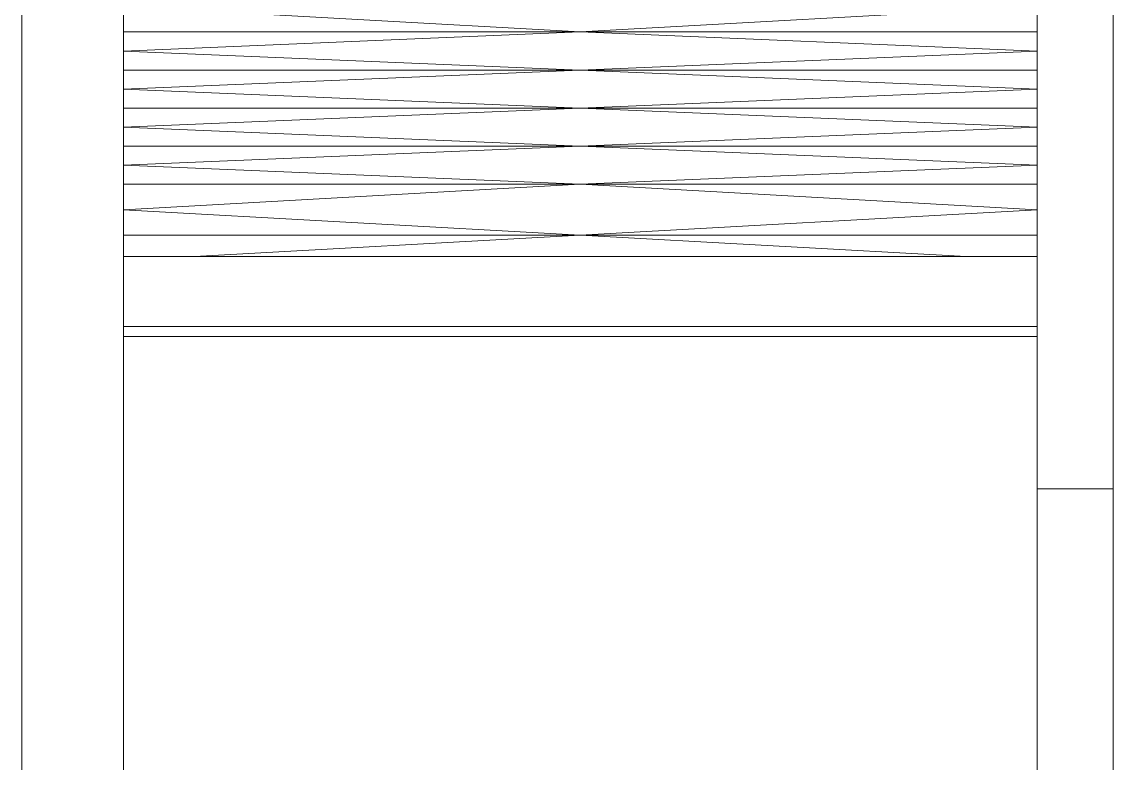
# Model space of a CAD drawing. Header units: millimetres. Extents: x -5300 to 98858, y -5196 to 93886.
# Drawn here: x -2300 to -150, y 45060 to 46520 of the extents above; entities that cross this region are included whole.
import ezdxf

# ---------------------------------------------------------------- set-up
doc = ezdxf.new("R2010")
doc.units = ezdxf.units.MM
doc.layers.add('Генплан', color=7, linetype='Continuous', lineweight=9)
for name, color, linetype, lineweight, true_color in [('Лестницы', 7, 'Continuous', 18, 0x7f7f7f), ('Перекрытия', 7, 'Continuous', 18, 0x7f7f7f), ('Стены', 7, 'Continuous', 18, 0x7f7f7f)]:
    doc.layers.add(name, color=color, linetype=linetype, lineweight=lineweight, true_color=true_color)

# ---------------------------------------------------------------- blocks, each defined once
blk = doc.blocks.new('ПЕР-003 - ПЕР-003-240210-Подвал')
at = {"layer": 'Перекрытия', "color": 254, "true_color": 0xd4d4d4}
for p, q in [((-150, 89650), (-150, 36650)), ((-150, 36650), (-150, 89650))]:
    blk.add_line(p, q, dxfattribs=at)
blk = doc.blocks.new('СТН-01 - СТН-01-240558-Подвал')
at = {"layer": 'Стены', "color": 254, "true_color": 0xd4d4d4}
for p, q in [((-300, 79900), (-300, 45600)), ((-300, 79400), (-300, 43700)), ((-300, 43700), (-300, 79400)), ((-300, 44000), (-300, 45600)), ((-300, 45600), (-300, 45600)), ((-300, 45600), (-300, 44000)), ((-150, 45600), (-300, 45600)), ((-300, 45600), (-300, 45600)), ((-300, 45600), (-150, 45600)), ((-300, 45600), (-150, 45600))]:
    blk.add_line(p, q, dxfattribs=at)
blk = doc.blocks.new('СТН-01 - СТН-01-240562-Подвал')
blk.add_blockref('СТН-01 - СТН-01-240558-Подвал', (0, 0))
blk = doc.blocks.new('ЛК1-Лм1 - ЛК1-Лм1-248748-Подвал')
at = {"layer": 'Лестницы', "color": 254, "true_color": 0xd4d4d4}
for p, q in [((-2100, 46500), (-2100, 46800)), ((-2100, 46800), (-2100, 46500)), ((-300, 46800), (-300, 46500)), ((-300, 46500), (-300, 46800)), ((-2100, 46550), (-2100, 46500)), ((-2100, 46500), (-2100, 46550)), ((-2100, 46550), (-1200, 46500)), ((-1200, 46500), (-2100, 46550)), ((-1200, 46500), (-300, 46550)), ((-300, 46550), (-1200, 46500)), ((-300, 46500), (-300, 46550)), ((-300, 46550), (-300, 46500)), ((-2100, 46500), (-2100, 46462.5)), ((-2100, 46200), (-2100, 46500)), ((-2100, 46500), (-2100, 46500)), ((-1200, 46500), (-2100, 46500)), ((-2100, 46462.5), (-2100, 46500)), ((-2100, 46500), (-1200, 46500)), ((-1200, 46500), (-2100, 46462.5)), ((-300, 46500), (-2100, 46500)), ((-2100, 46500), (-2100, 46200)), ((-2100, 46500), (-300, 46500)), ((-300, 46500), (-2100, 46500)), ((-2100, 46500), (-2100, 46500)), ((-2100, 46500), (-300, 46500)), ((-2100, 46462.5), (-1200, 46500)), ((-300, 46462.5), (-1200, 46500)), ((-1200, 46500), (-300, 46500)), ((-300, 46500), (-1200, 46500)), ((-1200, 46500), (-300, 46462.5)), ((-300, 46500), (-300, 46500)), ((-300, 46500), (-300, 46200)), ((-300, 46462.5), (-300, 46500)), ((-300, 46200), (-300, 46500)), ((-300, 46500), (-300, 46500)), ((-300, 46500), (-300, 46462.5)), ((-2100, 46462.5), (-2100, 46425)), ((-2100, 46425), (-2100, 46462.5)), ((-2100, 46462.5), (-1200, 46425)), ((-1200, 46425), (-2100, 46462.5)), ((-1200, 46425), (-300, 46462.5)), ((-300, 46462.5), (-1200, 46425)), ((-300, 46425), (-300, 46462.5)), ((-300, 46462.5), (-300, 46425)), ((-2100, 46425), (-2100, 46387.5)), ((-1200, 46425), (-2100, 46425)), ((-2100, 46387.5), (-2100, 46425)), ((-2100, 46425), (-1200, 46425)), ((-1200, 46425), (-2100, 46387.5)), ((-2100, 46387.5), (-1200, 46425)), ((-300, 46387.5), (-1200, 46425)), ((-1200, 46425), (-300, 46425)), ((-300, 46425), (-1200, 46425)), ((-1200, 46425), (-300, 46387.5)), ((-300, 46387.5), (-300, 46425)), ((-300, 46425), (-300, 46387.5)), ((-2100, 46387.5), (-2100, 46350)), ((-2100, 46350), (-2100, 46387.5)), ((-2100, 46387.5), (-1200, 46350)), ((-1200, 46350), (-2100, 46387.5)), ((-1200, 46350), (-300, 46387.5)), ((-300, 46387.5), (-1200, 46350)), ((-300, 46350), (-300, 46387.5)), ((-300, 46387.5), (-300, 46350)), ((-2100, 46350), (-2100, 46312.5)), ((-1200, 46350), (-2100, 46350)), ((-2100, 46312.5), (-2100, 46350)), ((-2100, 46350), (-1200, 46350)), ((-1200, 46350), (-2100, 46312.5)), ((-2100, 46312.5), (-1200, 46350)), ((-300, 46312.5), (-1200, 46350)), ((-1200, 46350), (-300, 46350)), ((-300, 46350), (-1200, 46350)), ((-1200, 46350), (-300, 46312.5)), ((-300, 46312.5), (-300, 46350)), ((-300, 46350), (-300, 46312.5)), ((-2100, 46312.5), (-2100, 46275)), ((-2100, 46275), (-2100, 46312.5)), ((-2100, 46312.5), (-1200, 46275)), ((-1200, 46275), (-2100, 46312.5)), ((-1200, 46275), (-300, 46312.5)), ((-300, 46312.5), (-1200, 46275)), ((-300, 46275), (-300, 46312.5)), ((-300, 46312.5), (-300, 46275)), ((-2100, 46275), (-2100, 46237.5)), ((-1200, 46275), (-2100, 46275)), ((-2100, 46237.5), (-2100, 46275)), ((-2100, 46275), (-1200, 46275)), ((-1200, 46275), (-2100, 46237.5)), ((-2100, 46237.5), (-1200, 46275)), ((-300, 46237.5), (-1200, 46275)), ((-1200, 46275), (-300, 46275)), ((-300, 46275), (-1200, 46275)), ((-1200, 46275), (-300, 46237.5)), ((-300, 46237.5), (-300, 46275)), ((-300, 46275), (-300, 46237.5)), ((-2100, 46237.5), (-2100, 46200)), ((-2100, 46200), (-2100, 46237.5)), ((-2100, 46237.5), (-1200, 46200)), ((-1200, 46200), (-2100, 46237.5)), ((-1200, 46200), (-300, 46237.5)), ((-300, 46237.5), (-1200, 46200)), ((-300, 46200), (-300, 46237.5)), ((-300, 46237.5), (-300, 46200)), ((-2100, 46200), (-2100, 46150)), ((-2100, 45920), (-2100, 46200)), ((-2100, 46200), (-2100, 46200)), ((-1200, 46200), (-2100, 46200)), ((-2100, 46150), (-2100, 46200)), ((-2100, 46200), (-1200, 46200)), ((-1200, 46200), (-2100, 46150)), ((-300, 46200), (-2100, 46200)), ((-2100, 46200), (-2100, 45920)), ((-2100, 46200), (-300, 46200)), ((-300, 46200), (-2100, 46200)), ((-2100, 46200), (-2100, 46200)), ((-2100, 46200), (-300, 46200)), ((-2100, 46150), (-1200, 46200)), ((-300, 46150), (-1200, 46200)), ((-1200, 46200), (-300, 46200)), ((-300, 46200), (-1200, 46200)), ((-1200, 46200), (-300, 46150)), ((-300, 46200), (-300, 46200)), ((-300, 46200), (-300, 45920)), ((-300, 46150), (-300, 46200)), ((-300, 45920), (-300, 46200)), ((-300, 46200), (-300, 46200)), ((-300, 46200), (-300, 46150)), ((-2100, 46150), (-2100, 46100)), ((-2100, 46100), (-2100, 46150)), ((-2100, 46150), (-1200, 46100)), ((-1200, 46100), (-2100, 46150)), ((-1200, 46100), (-300, 46150)), ((-300, 46150), (-1200, 46100)), ((-300, 46100), (-300, 46150)), ((-300, 46150), (-300, 46100)), ((-2100, 46100), (-2100, 46057.8)), ((-1200, 46100), (-2100, 46100)), ((-2100, 46057.8), (-2100, 46100)), ((-2100, 46100), (-1200, 46100)), ((-1200, 46100), (-1960.1, 46057.8)), ((-1960.1, 46057.8), (-1200, 46100)), ((-439.9, 46057.8), (-1200, 46100)), ((-1200, 46100), (-300, 46100)), ((-300, 46100), (-1200, 46100)), ((-1200, 46100), (-439.9, 46057.8)), ((-300, 46057.8), (-300, 46100)), ((-300, 46100), (-300, 46057.8)), ((-2100, 46057.8), (-2100, 45920)), ((-1960.1, 46057.8), (-2100, 46057.8)), ((-2100, 45920), (-2100, 46057.8)), ((-2100, 46057.8), (-1960.1, 46057.8)), ((-1960.1, 46057.8), (-439.9, 46057.8)), ((-439.9, 46057.8), (-1960.1, 46057.8)), ((-439.9, 46057.8), (-300, 46057.8)), ((-300, 46057.8), (-439.9, 46057.8)), ((-300, 45920), (-300, 46057.8)), ((-300, 46057.8), (-300, 45920)), ((-2100, 45920), (-2100, 45920)), ((-300, 45920), (-2100, 45920)), ((-300, 45920), (-2100, 45920)), ((-2100, 45920), (-2100, 45920)), ((-2100, 45920), (-300, 45920)), ((-2100, 45920), (-300, 45920)), ((-300, 45920), (-300, 45920)), ((-300, 45920), (-300, 45920))]:
    blk.add_line(p, q, dxfattribs=at)
blk = doc.blocks.new('ЛК1-Лм1 - ЛК1-Лм1-248752-Подвал')
blk.add_blockref('ЛК1-Лм1 - ЛК1-Лм1-248748-Подвал', (0, 0))
blk = doc.blocks.new('СТН-02 215790 - СТН-02 2-248794-Подвал')
at = {"layer": 'Стены', "color": 254, "true_color": 0xd4d4d4}
blk.add_line((-2100, 43700), (-2100, 51600), dxfattribs=at)
blk = doc.blocks.new('СТН-02 215790 - СТН-02 215790-248791-Подвал')
at = {"layer": 'Стены', "color": 254, "true_color": 0xd4d4d4}
for p, q in [((-2300, 51600), (-2300, 43700)), ((-2100, 43700), (-2100, 51600))]:
    blk.add_line(p, q, dxfattribs=at)
blk.add_blockref('СТН-02 215790 - СТН-02 2-248794-Подвал', (0, 0))
blk = doc.blocks.new('Местность - Местность-379060-Подвал')
at = {"layer": 'Генплан', "color": 253, "true_color": 0xaaaaaa}
for p, q in [((-2300, 51300), (-2300, 43500)), ((-2300, 51300), (-2300, 43500)), ((-2300, 43500), (-2300, 51300)), ((-2300, 43500), (-2300, 51300))]:
    blk.add_line(p, q, dxfattribs=at)
blk = doc.blocks.new('Местность - Местность-379064-Подвал')
blk.add_blockref('Местность - Местность-379060-Подвал', (0, 0))

msp = doc.modelspace()

# ---------------------------------------------------------------- linework, layer by layer
at = {"layer": 'Перекрытия', "color": 254, "true_color": 0xd4d4d4}
for p, q in [((-150, 36650), (-150, 89650)), ((-150, 89650), (-150, 36650)), ((-2100, 43700), (-2100, 45900)), ((-2100, 45900), (-300, 45900)), ((-300, 45900), (-2100, 45900)), ((-2100, 45900), (-2100, 43700)), ((-300, 45900), (-300, 43700)), ((-300, 43700), (-300, 45900))]:
    msp.add_line(p, q, dxfattribs=at)

# ---------------------------------------------------------------- block references
at = {"layer": 'Генплан', "color": 253, "true_color": 0xaaaaaa}
msp.add_blockref('Местность - Местность-379064-Подвал', (0, 0), dxfattribs=at)
at = {"layer": 'Лестницы', "color": 254, "true_color": 0xd4d4d4}
msp.add_blockref('ЛК1-Лм1 - ЛК1-Лм1-248752-Подвал', (0, 0), dxfattribs=at)
at = {"layer": 'Перекрытия', "color": 254, "true_color": 0xd4d4d4}
msp.add_blockref('ПЕР-003 - ПЕР-003-240210-Подвал', (0, 0), dxfattribs=at)
at = {"layer": 'Стены', "color": 254, "true_color": 0xd4d4d4}
for name in ['СТН-01 - СТН-01-240562-Подвал', 'СТН-02 215790 - СТН-02 215790-248791-Подвал']:
    msp.add_blockref(name, (0, 0), dxfattribs=at)

doc.saveas('drawing.dxf')
